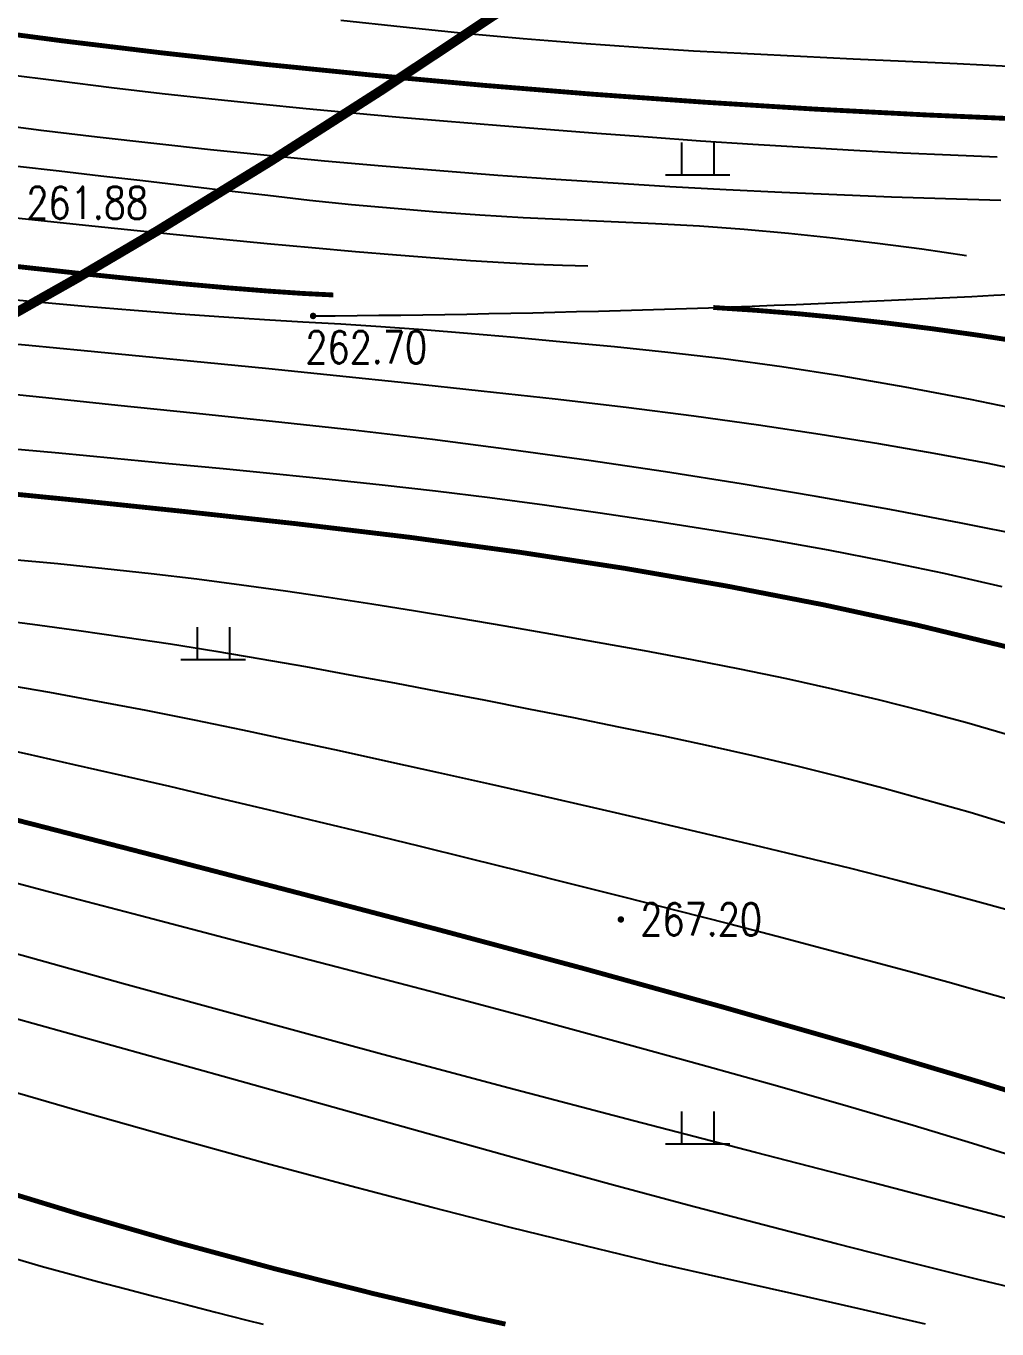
# Model space of a CAD drawing. Extents: x 453486 to 453811, y 3475287 to 3475420.
# Drawn here: x 453508.69 to 453523.72, y 3475289.75 to 3475309.92 of the extents above; entities that cross this region are included whole.
import ezdxf
from ezdxf.enums import TextEntityAlignment as Align

# ---------------------------------------------------------------- set-up
doc = ezdxf.new("R2010")
doc.units = 0
doc.header["$MEASUREMENT"] = 0
doc.layers.add('DX', color=9, linetype='Continuous')
doc.layers.add('GCD', color=9, linetype='Continuous')
doc.styles.add('HZ', font='rs.shx', dxfattribs={"width": 0.8, "bigfont": 'hztxt.shx'})

# ---------------------------------------------------------------- blocks, each defined once
blk = doc.blocks.new('GC200')
at = {"linetype": 'Continuous', "const_width": 0.2, "flags": 128}
blk.add_lwpolyline([(-0.1, 0, 1), (0.1, 0, 1)], format="xyb", close=True, dxfattribs=at)
blk = doc.blocks.new('gc119')
for p, q in [((-0.5, 1), (-0.5, 0)), ((0.5, 1), (0.5, 0)), ((-1, 0), (1, 0))]:
    blk.add_line(p, q)

msp = doc.modelspace()

# ---------------------------------------------------------------- linework, layer by layer
at = {"layer": 'DX', "linetype": 'Continuous', "const_width": 0.15}
msp.add_lwpolyline([(453537.055, 3475323.169, -0.031592), (453536.929, 3475322.251, -0.068181), (453536.787, 3475321.843, -0.079986), (453535.357, 3475319.889, -0.078782), (453533.359, 3475318.457, -0.004856), (453529.993, 3475316.81, -0.003471), (453525.247, 3475314.584, -0.004481), (453519.977, 3475312.214, 0.011953), (453518.015, 3475311.296, 0.033638), (453515.894, 3475310.058, -0.01343), (453510.717, 3475306.746, -0.014108), (453506.955, 3475304.622, 0.010352), (453501.807, 3475301.766, 0.054586), (453495.755, 3475297.295, 0.10943), (453493.594, 3475294.186, 0.033546), (453493.005, 3475292.424, 0.042065), (453492.752, 3475290.962, 0.017777), (453492.693, 3475289.826, -0.055142)], format="xyb", dxfattribs=at)
msp.add_lwpolyline([(453537.055, 3475323.169, -0.031592), (453536.929, 3475322.251, -0.068181), (453536.787, 3475321.843, -0.079986), (453535.357, 3475319.889, -0.078782), (453533.359, 3475318.457, -0.004856), (453529.993, 3475316.81, -0.003471), (453525.247, 3475314.584, -0.004481), (453519.977, 3475312.214, 0.011953), (453518.015, 3475311.296, 0.033638), (453515.894, 3475310.058, -0.01343), (453510.717, 3475306.746, -0.014108), (453506.955, 3475304.622, 0.010352), (453501.807, 3475301.766, 0.054586), (453495.755, 3475297.295, 0.10943), (453493.594, 3475294.186, 0.033546), (453493.005, 3475292.424, 0.042065), (453492.752, 3475290.962, 0.017777), (453492.693, 3475289.826, -0.055142)], format="xyb", dxfattribs=at)
at = {"layer": 'DX', "linetype": 'Continuous', "const_width": 0.075, "flags": 128}
for points in [[(453506.472, 3475310.072), (453507.813, 3475309.877), (453509.25, 3475309.687), (453510.783, 3475309.502), (453512.412, 3475309.321), (453514.093, 3475309.152), (453515.781, 3475308.998), (453517.478, 3475308.86), (453519.182, 3475308.738), (453520.895, 3475308.631), (453522.615, 3475308.541), (453524.343, 3475308.466)], [(453506.472, 3475310.072), (453507.813, 3475309.877), (453509.25, 3475309.687), (453510.783, 3475309.502), (453512.412, 3475309.321), (453514.093, 3475309.152), (453515.781, 3475308.998), (453517.478, 3475308.86), (453519.182, 3475308.738), (453520.895, 3475308.631), (453522.615, 3475308.541), (453524.343, 3475308.466)], [(453519.326, 3475305.56), (453519.979, 3475305.517), (453520.646, 3475305.463), (453521.325, 3475305.397), (453522.018, 3475305.319), (453522.724, 3475305.23), (453523.443, 3475305.129), (453524.176, 3475305.017)], [(453519.326, 3475305.56), (453519.979, 3475305.517), (453520.646, 3475305.463), (453521.325, 3475305.397), (453522.018, 3475305.319), (453522.724, 3475305.23), (453523.443, 3475305.129), (453524.176, 3475305.017)], [(453508.04, 3475302.718), (453509.517, 3475302.572), (453511.123, 3475302.404), (453512.856, 3475302.215), (453514.622, 3475302.004), (453516.323, 3475301.773), (453517.959, 3475301.522), (453519.53, 3475301.25), (453521.036, 3475300.958), (453522.478, 3475300.645), (453523.855, 3475300.312)], [(453508.04, 3475302.718), (453509.517, 3475302.572), (453511.123, 3475302.404), (453512.856, 3475302.215), (453514.622, 3475302.004), (453516.323, 3475301.773), (453517.959, 3475301.522), (453519.53, 3475301.25), (453521.036, 3475300.958), (453522.478, 3475300.645), (453523.855, 3475300.312)]]:
    msp.add_lwpolyline(points, dxfattribs=at)
at = {"layer": 'DX', "linetype": 'Continuous', "flags": 128}
for points in [[(453523.898, 3475309.29), (453523.103, 3475309.329), (453522.301, 3475309.367), (453521.492, 3475309.406), (453520.677, 3475309.445), (453519.854, 3475309.484), (453519.018, 3475309.528), (453518.161, 3475309.582), (453517.283, 3475309.646), (453516.383, 3475309.719), (453515.463, 3475309.803), (453514.522, 3475309.897), (453513.559, 3475310.001)], [(453523.898, 3475309.29), (453523.103, 3475309.329), (453522.301, 3475309.367), (453521.492, 3475309.406), (453520.677, 3475309.445), (453519.854, 3475309.484), (453519.018, 3475309.528), (453518.161, 3475309.582), (453517.283, 3475309.646), (453516.383, 3475309.719), (453515.463, 3475309.803), (453514.522, 3475309.897), (453513.559, 3475310.001)], [(453523.72, 3475307.887), (453522.998, 3475307.916), (453522.258, 3475307.95), (453521.501, 3475307.989), (453520.728, 3475308.034), (453519.937, 3475308.083), (453519.129, 3475308.137), (453518.319, 3475308.195), (453517.522, 3475308.253), (453516.739, 3475308.313), (453515.969, 3475308.375), (453515.212, 3475308.438), (453514.469, 3475308.502), (453513.74, 3475308.568), (453513.023, 3475308.635), (453512.303, 3475308.706), (453511.56, 3475308.784), (453510.794, 3475308.869), (453510.007, 3475308.962), (453509.197, 3475309.061), (453508.366, 3475309.167)], [(453523.72, 3475307.887), (453522.998, 3475307.916), (453522.258, 3475307.95), (453521.501, 3475307.989), (453520.728, 3475308.034), (453519.937, 3475308.083), (453519.129, 3475308.137), (453518.319, 3475308.195), (453517.522, 3475308.253), (453516.739, 3475308.313), (453515.969, 3475308.375), (453515.212, 3475308.438), (453514.469, 3475308.502), (453513.74, 3475308.568), (453513.023, 3475308.635), (453512.303, 3475308.706), (453511.56, 3475308.784), (453510.794, 3475308.869), (453510.007, 3475308.962), (453509.197, 3475309.061), (453508.366, 3475309.167)], [(453524.358, 3475303.918), (453523.309, 3475304.135), (453522.297, 3475304.328), (453521.322, 3475304.497), (453520.385, 3475304.643), (453519.485, 3475304.766), (453518.623, 3475304.865), (453517.796, 3475304.949), (453517.004, 3475305.026), (453516.246, 3475305.096), (453515.523, 3475305.158), (453514.833, 3475305.213), (453514.178, 3475305.26), (453513.557, 3475305.301), (453512.97, 3475305.334), (453512.379, 3475305.367), (453511.747, 3475305.408), (453511.074, 3475305.456), (453510.359, 3475305.512), (453509.603, 3475305.575), (453508.805, 3475305.646), (453507.966, 3475305.724)], [(453524.358, 3475303.918), (453523.309, 3475304.135), (453522.297, 3475304.328), (453521.322, 3475304.497), (453520.385, 3475304.643), (453519.485, 3475304.766), (453518.623, 3475304.865), (453517.796, 3475304.949), (453517.004, 3475305.026), (453516.246, 3475305.096), (453515.523, 3475305.158), (453514.833, 3475305.213), (453514.178, 3475305.26), (453513.557, 3475305.301), (453512.97, 3475305.334), (453512.379, 3475305.367), (453511.747, 3475305.408), (453511.074, 3475305.456), (453510.359, 3475305.512), (453509.603, 3475305.575), (453508.805, 3475305.646), (453507.966, 3475305.724)], [(453524.346, 3475302.988), (453523.558, 3475303.149), (453522.747, 3475303.302), (453521.889, 3475303.451), (453520.982, 3475303.596), (453520.028, 3475303.738), (453519.026, 3475303.876), (453517.976, 3475304.01), (453516.879, 3475304.141), (453515.734, 3475304.267), (453514.59, 3475304.389), (453513.493, 3475304.503), (453512.444, 3475304.61), (453511.444, 3475304.711), (453510.491, 3475304.804), (453509.587, 3475304.891), (453508.73, 3475304.97), (453507.922, 3475305.042)], [(453524.346, 3475302.988), (453523.558, 3475303.149), (453522.747, 3475303.302), (453521.889, 3475303.451), (453520.982, 3475303.596), (453520.028, 3475303.738), (453519.026, 3475303.876), (453517.976, 3475304.01), (453516.879, 3475304.141), (453515.734, 3475304.267), (453514.59, 3475304.389), (453513.493, 3475304.503), (453512.444, 3475304.61), (453511.444, 3475304.711), (453510.491, 3475304.804), (453509.587, 3475304.891), (453508.73, 3475304.97), (453507.922, 3475305.042)], [(453524.2, 3475302.015), (453523.163, 3475302.222), (453522.06, 3475302.432), (453520.917, 3475302.637), (453519.759, 3475302.833), (453518.586, 3475303.019), (453517.399, 3475303.194), (453516.196, 3475303.359), (453514.979, 3475303.515), (453513.748, 3475303.66), (453512.501, 3475303.796), (453511.275, 3475303.923), (453510.105, 3475304.044), (453508.99, 3475304.16), (453507.931, 3475304.269)], [(453524.2, 3475302.015), (453523.163, 3475302.222), (453522.06, 3475302.432), (453520.917, 3475302.637), (453519.759, 3475302.833), (453518.586, 3475303.019), (453517.399, 3475303.194), (453516.196, 3475303.359), (453514.979, 3475303.515), (453513.748, 3475303.66), (453512.501, 3475303.796), (453511.275, 3475303.923), (453510.105, 3475304.044), (453508.99, 3475304.16), (453507.931, 3475304.269)], [(453523.796, 3475301.238), (453522.9, 3475301.441), (453522.003, 3475301.63), (453521.108, 3475301.804), (453520.212, 3475301.963), (453519.322, 3475302.111), (453518.442, 3475302.249), (453517.572, 3475302.379), (453516.713, 3475302.501), (453515.865, 3475302.613), (453515.027, 3475302.717), (453514.199, 3475302.812), (453513.381, 3475302.899), (453512.564, 3475302.981), (453511.737, 3475303.062), (453510.899, 3475303.143), (453510.051, 3475303.224), (453509.193, 3475303.304), (453508.325, 3475303.383)], [(453523.796, 3475301.238), (453522.9, 3475301.441), (453522.003, 3475301.63), (453521.108, 3475301.804), (453520.212, 3475301.963), (453519.322, 3475302.111), (453518.442, 3475302.249), (453517.572, 3475302.379), (453516.713, 3475302.501), (453515.865, 3475302.613), (453515.027, 3475302.717), (453514.199, 3475302.812), (453513.381, 3475302.899), (453512.564, 3475302.981), (453511.737, 3475303.062), (453510.899, 3475303.143), (453510.051, 3475303.224), (453509.193, 3475303.304), (453508.325, 3475303.383)], [(453508.436, 3475301.666), (453509.177, 3475301.596), (453509.906, 3475301.522), (453510.623, 3475301.442), (453511.328, 3475301.358), (453512.021, 3475301.269), (453512.702, 3475301.175), (453513.37, 3475301.076), (453514.038, 3475300.972), (453514.715, 3475300.864), (453515.403, 3475300.75), (453516.101, 3475300.632), (453516.808, 3475300.51), (453517.526, 3475300.382), (453518.254, 3475300.25), (453518.992, 3475300.113), (453519.73, 3475299.97), (453520.457, 3475299.819), (453521.172, 3475299.66), (453521.877, 3475299.493), (453522.57, 3475299.318), (453523.252, 3475299.135), (453523.924, 3475298.943)], [(453508.436, 3475301.666), (453509.177, 3475301.596), (453509.906, 3475301.522), (453510.623, 3475301.442), (453511.328, 3475301.358), (453512.021, 3475301.269), (453512.702, 3475301.175), (453513.37, 3475301.076), (453514.038, 3475300.972), (453514.715, 3475300.864), (453515.403, 3475300.75), (453516.101, 3475300.632), (453516.808, 3475300.51), (453517.526, 3475300.382), (453518.254, 3475300.25), (453518.992, 3475300.113), (453519.73, 3475299.97), (453520.457, 3475299.819), (453521.172, 3475299.66), (453521.877, 3475299.493), (453522.57, 3475299.318), (453523.252, 3475299.135), (453523.924, 3475298.943)], [(453508.06, 3475300.752), (453508.784, 3475300.659), (453509.502, 3475300.561), (453510.215, 3475300.459), (453510.922, 3475300.352), (453511.624, 3475300.24), (453512.32, 3475300.123), (453513.011, 3475300.002), (453513.7, 3475299.877), (453514.389, 3475299.749), (453515.08, 3475299.619), (453515.772, 3475299.486), (453516.466, 3475299.351), (453517.16, 3475299.213), (453517.856, 3475299.072), (453518.553, 3475298.929), (453519.248, 3475298.781), (453519.938, 3475298.626), (453520.621, 3475298.464), (453521.299, 3475298.295), (453521.972, 3475298.119), (453522.639, 3475297.936), (453523.301, 3475297.747), (453523.956, 3475297.55)], [(453508.06, 3475300.752), (453508.784, 3475300.659), (453509.502, 3475300.561), (453510.215, 3475300.459), (453510.922, 3475300.352), (453511.624, 3475300.24), (453512.32, 3475300.123), (453513.011, 3475300.002), (453513.7, 3475299.877), (453514.389, 3475299.749), (453515.08, 3475299.619), (453515.772, 3475299.486), (453516.466, 3475299.351), (453517.16, 3475299.213), (453517.856, 3475299.072), (453518.553, 3475298.929), (453519.248, 3475298.781), (453519.938, 3475298.626), (453520.621, 3475298.464), (453521.299, 3475298.295), (453521.972, 3475298.119), (453522.639, 3475297.936), (453523.301, 3475297.747), (453523.956, 3475297.55)], [(453508.298, 3475299.737), (453509.047, 3475299.605), (453509.794, 3475299.468), (453510.542, 3475299.326), (453511.289, 3475299.178), (453512.035, 3475299.025), (453512.781, 3475298.866), (453513.532, 3475298.702), (453514.296, 3475298.534), (453515.072, 3475298.362), (453515.859, 3475298.186), (453516.659, 3475298.005), (453517.471, 3475297.82), (453518.295, 3475297.63), (453519.131, 3475297.437), (453519.95, 3475297.244), (453520.724, 3475297.059), (453521.452, 3475296.88), (453522.135, 3475296.707), (453522.773, 3475296.542), (453523.365, 3475296.383), (453523.912, 3475296.231)], [(453508.298, 3475299.737), (453509.047, 3475299.605), (453509.794, 3475299.468), (453510.542, 3475299.326), (453511.289, 3475299.178), (453512.035, 3475299.025), (453512.781, 3475298.866), (453513.532, 3475298.702), (453514.296, 3475298.534), (453515.072, 3475298.362), (453515.859, 3475298.186), (453516.659, 3475298.005), (453517.471, 3475297.82), (453518.295, 3475297.63), (453519.131, 3475297.437), (453519.95, 3475297.244), (453520.724, 3475297.059), (453521.452, 3475296.88), (453522.135, 3475296.707), (453522.773, 3475296.542), (453523.365, 3475296.383), (453523.912, 3475296.231)], [(453507.992, 3475298.809), (453508.704, 3475298.651), (453509.426, 3475298.489), (453510.16, 3475298.321), (453510.905, 3475298.149), (453511.661, 3475297.973), (453512.428, 3475297.791), (453513.204, 3475297.606), (453513.984, 3475297.418), (453514.769, 3475297.227), (453515.559, 3475297.033), (453516.354, 3475296.836), (453517.153, 3475296.636), (453517.958, 3475296.433), (453518.767, 3475296.227), (453519.56, 3475296.024), (453520.315, 3475295.828), (453521.032, 3475295.64), (453521.712, 3475295.459), (453522.353, 3475295.286), (453522.957, 3475295.121), (453523.522, 3475294.963), (453524.05, 3475294.813)], [(453507.992, 3475298.809), (453508.704, 3475298.651), (453509.426, 3475298.489), (453510.16, 3475298.321), (453510.905, 3475298.149), (453511.661, 3475297.973), (453512.428, 3475297.791), (453513.204, 3475297.606), (453513.984, 3475297.418), (453514.769, 3475297.227), (453515.559, 3475297.033), (453516.354, 3475296.836), (453517.153, 3475296.636), (453517.958, 3475296.433), (453518.767, 3475296.227), (453519.56, 3475296.024), (453520.315, 3475295.828), (453521.032, 3475295.64), (453521.712, 3475295.459), (453522.353, 3475295.286), (453522.957, 3475295.121), (453523.522, 3475294.963), (453524.05, 3475294.813)]]:
    msp.add_lwpolyline(points, dxfattribs=at)
msp.add_lwpolyline([(453513.13, 3475305.429, 0.011861), (453524.007, 3475305.769, 0.011861), (453534.856, 3475306.625, 0.007883), (453542.039, 3475307.478, 0.007883), (453549.191, 3475308.557)], format="xyb", dxfattribs=at)
msp.add_lwpolyline([(453513.13, 3475305.429, 0.011861), (453524.007, 3475305.769, 0.011861), (453534.856, 3475306.625, 0.007883), (453542.039, 3475307.478, 0.007883), (453549.191, 3475308.557)], format="xyb", dxfattribs=at)
at = {"layer": 'DX', "linetype": 'Continuous'}
for points in [[(453523.777, 3475307.215), (453522.92, 3475307.242), (453522.084, 3475307.27), (453521.239, 3475307.302), (453520.385, 3475307.34), (453519.524, 3475307.382), (453518.653, 3475307.43), (453517.774, 3475307.483), (453516.886, 3475307.542), (453515.99, 3475307.605), (453515.092, 3475307.674), (453514.198, 3475307.748), (453513.307, 3475307.827), (453512.421, 3475307.912), (453511.54, 3475308.002), (453510.662, 3475308.096), (453509.788, 3475308.197), (453508.919, 3475308.302), (453508.052, 3475308.412)], [(453523.777, 3475307.215), (453522.92, 3475307.242), (453522.084, 3475307.27), (453521.239, 3475307.302), (453520.385, 3475307.34), (453519.524, 3475307.382), (453518.653, 3475307.43), (453517.774, 3475307.483), (453516.886, 3475307.542), (453515.99, 3475307.605), (453515.092, 3475307.674), (453514.198, 3475307.748), (453513.307, 3475307.827), (453512.421, 3475307.912), (453511.54, 3475308.002), (453510.662, 3475308.096), (453509.788, 3475308.197), (453508.919, 3475308.302), (453508.052, 3475308.412)], [(453523.246, 3475306.359), (453522.556, 3475306.461), (453521.867, 3475306.553), (453521.178, 3475306.635), (453520.49, 3475306.706), (453519.802, 3475306.766), (453519.115, 3475306.817), (453518.429, 3475306.857), (453517.744, 3475306.887), (453517.062, 3475306.915), (453516.384, 3475306.949), (453515.712, 3475306.99), (453515.045, 3475307.037), (453514.383, 3475307.091), (453513.726, 3475307.151), (453513.074, 3475307.218), (453512.427, 3475307.291), (453511.782, 3475307.367), (453511.137, 3475307.443), (453510.492, 3475307.518), (453509.846, 3475307.593), (453509.199, 3475307.668), (453508.553, 3475307.742)], [(453523.246, 3475306.359), (453522.556, 3475306.461), (453521.867, 3475306.553), (453521.178, 3475306.635), (453520.49, 3475306.706), (453519.802, 3475306.766), (453519.115, 3475306.817), (453518.429, 3475306.857), (453517.744, 3475306.887), (453517.062, 3475306.915), (453516.384, 3475306.949), (453515.712, 3475306.99), (453515.045, 3475307.037), (453514.383, 3475307.091), (453513.726, 3475307.151), (453513.074, 3475307.218), (453512.427, 3475307.291), (453511.782, 3475307.367), (453511.137, 3475307.443), (453510.492, 3475307.518), (453509.846, 3475307.593), (453509.199, 3475307.668), (453508.553, 3475307.742)], [(453517.386, 3475306.202), (453516.992, 3475306.211), (453516.558, 3475306.228), (453516.083, 3475306.252), (453515.569, 3475306.283), (453515.014, 3475306.322), (453514.42, 3475306.368), (453513.785, 3475306.421), (453513.11, 3475306.482), (453512.42, 3475306.547), (453511.74, 3475306.612), (453511.069, 3475306.678), (453510.408, 3475306.745), (453509.756, 3475306.812), (453509.114, 3475306.88), (453508.481, 3475306.949)], [(453517.386, 3475306.202), (453516.992, 3475306.211), (453516.558, 3475306.228), (453516.083, 3475306.252), (453515.569, 3475306.283), (453515.014, 3475306.322), (453514.42, 3475306.368), (453513.785, 3475306.421), (453513.11, 3475306.482), (453512.42, 3475306.547), (453511.74, 3475306.612), (453511.069, 3475306.678), (453510.408, 3475306.745), (453509.756, 3475306.812), (453509.114, 3475306.88), (453508.481, 3475306.949)], [(453525.125, 3475291.134), (453523.515, 3475291.562), (453521.799, 3475292.012), (453519.979, 3475292.482), (453518.089, 3475292.971), (453516.165, 3475293.477), (453514.209, 3475293.999), (453512.219, 3475294.538), (453510.196, 3475295.093), (453508.141, 3475295.665), (453506.051, 3475296.253), (453503.929, 3475296.858), (453501.874, 3475297.458), (453499.987, 3475298.033), (453498.268, 3475298.582), (453496.716, 3475299.106), (453495.332, 3475299.604), (453494.116, 3475300.076), (453493.068, 3475300.523), (453492.188, 3475300.945), (453491.373, 3475301.347), (453490.522, 3475301.734), (453489.635, 3475302.106), (453489.033, 3475302.339)], [(453525.125, 3475291.134), (453523.515, 3475291.562), (453521.799, 3475292.012), (453519.979, 3475292.482), (453518.089, 3475292.971), (453516.165, 3475293.477), (453514.209, 3475293.999), (453512.219, 3475294.538), (453510.196, 3475295.093), (453508.141, 3475295.665), (453506.051, 3475296.253), (453503.929, 3475296.858), (453501.874, 3475297.458), (453499.987, 3475298.033), (453498.268, 3475298.582), (453496.716, 3475299.106), (453495.332, 3475299.604), (453494.116, 3475300.076), (453493.068, 3475300.523), (453492.188, 3475300.945), (453491.373, 3475301.347), (453490.522, 3475301.734), (453489.635, 3475302.106), (453489.033, 3475302.339)], [(453524.195, 3475292.355), (453523.337, 3475292.62), (453522.42, 3475292.899), (453521.414, 3475293.195), (453520.319, 3475293.509), (453519.134, 3475293.841), (453517.86, 3475294.191), (453516.497, 3475294.559), (453515.044, 3475294.946), (453513.502, 3475295.35), (453511.947, 3475295.755), (453510.457, 3475296.145), (453509.032, 3475296.518), (453507.67, 3475296.876)], [(453524.195, 3475292.355), (453523.337, 3475292.62), (453522.42, 3475292.899), (453521.414, 3475293.195), (453520.319, 3475293.509), (453519.134, 3475293.841), (453517.86, 3475294.191), (453516.497, 3475294.559), (453515.044, 3475294.946), (453513.502, 3475295.35), (453511.947, 3475295.755), (453510.457, 3475296.145), (453509.032, 3475296.518), (453507.67, 3475296.876)], [(453524.521, 3475290.252), (453523.443, 3475290.513), (453522.347, 3475290.785), (453521.233, 3475291.067), (453520.1, 3475291.36), (453518.95, 3475291.663), (453517.781, 3475291.977), (453516.594, 3475292.302), (453515.389, 3475292.637), (453514.174, 3475292.978), (453512.956, 3475293.319), (453511.736, 3475293.659), (453510.515, 3475294), (453509.29, 3475294.341), (453508.064, 3475294.681)], [(453524.521, 3475290.252), (453523.443, 3475290.513), (453522.347, 3475290.785), (453521.233, 3475291.067), (453520.1, 3475291.36), (453518.95, 3475291.663), (453517.781, 3475291.977), (453516.594, 3475292.302), (453515.389, 3475292.637), (453514.174, 3475292.978), (453512.956, 3475293.319), (453511.736, 3475293.659), (453510.515, 3475294), (453509.29, 3475294.341), (453508.064, 3475294.681)], [(453522.613, 3475289.826), (453521.584, 3475290.061), (453520.543, 3475290.297), (453519.507, 3475290.529), (453518.449, 3475290.771), (453517.341, 3475291.035), (453516.183, 3475291.321), (453514.974, 3475291.63), (453513.715, 3475291.961), (453512.406, 3475292.314), (453511.047, 3475292.689), (453509.637, 3475293.087), (453508.227, 3475293.491)], [(453522.613, 3475289.826), (453521.584, 3475290.061), (453520.543, 3475290.297), (453519.507, 3475290.529), (453518.449, 3475290.771), (453517.341, 3475291.035), (453516.183, 3475291.321), (453514.974, 3475291.63), (453513.715, 3475291.961), (453512.406, 3475292.314), (453511.047, 3475292.689), (453509.637, 3475293.087), (453508.227, 3475293.491)], [(453508.451, 3475290.86), (453508.922, 3475290.724), (453509.361, 3475290.602), (453509.79, 3475290.487), (453510.231, 3475290.37), (453510.682, 3475290.252), (453511.145, 3475290.132), (453511.618, 3475290.012), (453512.103, 3475289.889), (453512.359, 3475289.826)], [(453508.451, 3475290.86), (453508.922, 3475290.724), (453509.361, 3475290.602), (453509.79, 3475290.487), (453510.231, 3475290.37), (453510.682, 3475290.252), (453511.145, 3475290.132), (453511.618, 3475290.012), (453512.103, 3475289.889), (453512.359, 3475289.826)]]:
    msp.add_lwpolyline(points, dxfattribs=at)
at = {"layer": 'DX', "linetype": 'Continuous', "const_width": 0.075}
for points in [[(453513.443, 3475305.754), (453512.98, 3475305.777), (453512.438, 3475305.814), (453511.816, 3475305.864), (453511.116, 3475305.927), (453510.336, 3475306.003), (453509.478, 3475306.092), (453508.541, 3475306.195)], [(453513.443, 3475305.754), (453512.98, 3475305.777), (453512.438, 3475305.814), (453511.816, 3475305.864), (453511.116, 3475305.927), (453510.336, 3475306.003), (453509.478, 3475306.092), (453508.541, 3475306.195)], [(453525.34, 3475292.988), (453523.484, 3475293.563), (453521.531, 3475294.144), (453519.481, 3475294.731), (453517.333, 3475295.325), (453515.088, 3475295.926), (453512.868, 3475296.508), (453510.798, 3475297.046), (453508.876, 3475297.541), (453507.104, 3475297.993), (453505.481, 3475298.401), (453504.008, 3475298.766), (453502.683, 3475299.087), (453501.508, 3475299.365), (453500.462, 3475299.617), (453499.528, 3475299.863), (453498.704, 3475300.101), (453497.991, 3475300.332), (453497.389, 3475300.555), (453496.898, 3475300.772), (453496.518, 3475300.981), (453496.249, 3475301.183)], [(453525.34, 3475292.988), (453523.484, 3475293.563), (453521.531, 3475294.144), (453519.481, 3475294.731), (453517.333, 3475295.325), (453515.088, 3475295.926), (453512.868, 3475296.508), (453510.798, 3475297.046), (453508.876, 3475297.541), (453507.104, 3475297.993), (453505.481, 3475298.401), (453504.008, 3475298.766), (453502.683, 3475299.087), (453501.508, 3475299.365), (453500.462, 3475299.617), (453499.528, 3475299.863), (453498.704, 3475300.101), (453497.991, 3475300.332), (453497.389, 3475300.555), (453496.898, 3475300.772), (453496.518, 3475300.981), (453496.249, 3475301.183)], [(453491.832, 3475298.232), (453492.28, 3475297.995), (453492.839, 3475297.721), (453493.51, 3475297.41), (453494.292, 3475297.063), (453495.186, 3475296.68), (453496.191, 3475296.261), (453497.308, 3475295.805), (453498.537, 3475295.313), (453499.832, 3475294.808), (453501.151, 3475294.311), (453502.491, 3475293.823), (453503.855, 3475293.345), (453505.241, 3475292.875), (453506.649, 3475292.415), (453508.08, 3475291.964), (453509.534, 3475291.521), (453511.015, 3475291.093), (453512.53, 3475290.684), (453514.077, 3475290.295), (453515.658, 3475289.924), (453516.109, 3475289.826)], [(453491.832, 3475298.232), (453492.28, 3475297.995), (453492.839, 3475297.721), (453493.51, 3475297.41), (453494.292, 3475297.063), (453495.186, 3475296.68), (453496.191, 3475296.261), (453497.308, 3475295.805), (453498.537, 3475295.313), (453499.832, 3475294.808), (453501.151, 3475294.311), (453502.491, 3475293.823), (453503.855, 3475293.345), (453505.241, 3475292.875), (453506.649, 3475292.415), (453508.08, 3475291.964), (453509.534, 3475291.521), (453511.015, 3475291.093), (453512.53, 3475290.684), (453514.077, 3475290.295), (453515.658, 3475289.924), (453516.109, 3475289.826)]]:
    msp.add_lwpolyline(points, dxfattribs=at)

# ---------------------------------------------------------------- block references
at = {"layer": 'DX', "linetype": 'Continuous', "xscale": 0.5, "yscale": 0.5}
for p in [(453519.084, 3475307.614), (453519.084, 3475307.614), (453511.584, 3475300.114), (453511.584, 3475300.114), (453519.084, 3475292.614), (453519.084, 3475292.614)]:
    msp.add_blockref('gc119', p, dxfattribs=at)
at = {"layer": 'DX', "linetype": 'Continuous'}
ref = msp.add_blockref('GC200', (453510.717, 3475306.746, 261.883), dxfattribs=dict(at, xscale=0.25, yscale=0.25, zscale=0.25))
ref.add_attrib('height', '261.88', dxfattribs={"layer": 'GCD', "linetype": 'Continuous', "height": 0.5, "style": 'HZ', "width": 0.8}).set_placement((453508.69, 3475307.18, 261.883), align=Align.MIDDLE_LEFT)
ref = msp.add_blockref('GC200', (453510.717, 3475306.746, 261.883), dxfattribs=dict(at, xscale=0.25, yscale=0.25, zscale=0.25))
ref.add_attrib('height', '261.88', dxfattribs={"layer": 'GCD', "linetype": 'Continuous', "height": 0.5, "style": 'HZ', "width": 0.8}).set_placement((453508.69, 3475307.18, 261.883), align=Align.MIDDLE_LEFT)
ref = msp.add_blockref('GC200', (453513.13, 3475305.429, 262.697), dxfattribs=dict(at, xscale=0.25, yscale=0.25, zscale=0.25))
ref.add_attrib('height', '262.70', dxfattribs={"layer": 'GCD', "linetype": 'Continuous', "height": 0.5, "style": 'HZ', "width": 0.8}).set_placement((453513.01, 3475304.945, 262.697), align=Align.MIDDLE_LEFT)
ref = msp.add_blockref('GC200', (453513.13, 3475305.429, 262.697), dxfattribs=dict(at, xscale=0.25, yscale=0.25, zscale=0.25))
ref.add_attrib('height', '262.70', dxfattribs={"layer": 'GCD', "linetype": 'Continuous', "height": 0.5, "style": 'HZ', "width": 0.8}).set_placement((453513.01, 3475304.945, 262.697), align=Align.MIDDLE_LEFT)
ref = msp.add_blockref('GC200', (453517.895, 3475296.089, 267.2), dxfattribs=dict(at, xscale=0.25, yscale=0.25, zscale=0.25))
ref.add_attrib('height', '267.20', dxfattribs={"layer": 'GCD', "linetype": 'Continuous', "height": 0.5, "style": 'HZ', "width": 0.8}).set_placement((453518.195, 3475296.089, 267.2), align=Align.MIDDLE_LEFT)
ref = msp.add_blockref('GC200', (453517.895, 3475296.089, 267.2), dxfattribs=dict(at, xscale=0.25, yscale=0.25, zscale=0.25))
ref.add_attrib('height', '267.20', dxfattribs={"layer": 'GCD', "linetype": 'Continuous', "height": 0.5, "style": 'HZ', "width": 0.8}).set_placement((453518.195, 3475296.089, 267.2), align=Align.MIDDLE_LEFT)

doc.saveas('drawing.dxf')
